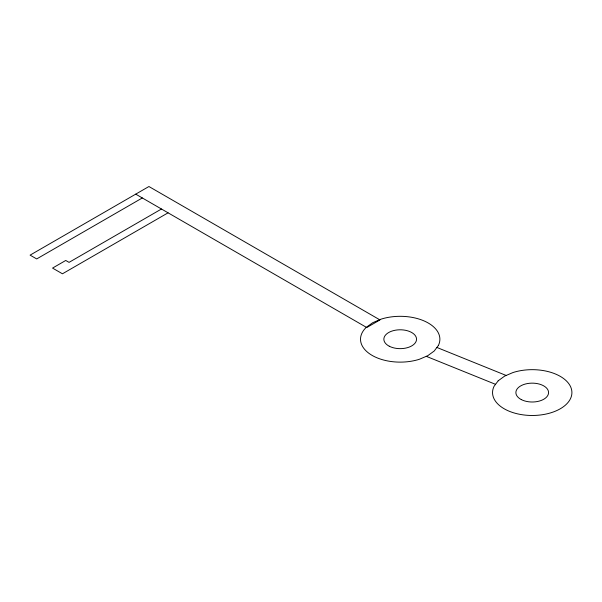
<?xml version="1.0" encoding="UTF-8"?>
<svg xmlns="http://www.w3.org/2000/svg" width="602" height="602" viewBox="0 0 602 602"><rect width="100%" height="100%" fill="white"/><g stroke="black" fill="none" stroke-linecap="round" stroke-linejoin="round"><path stroke-width="0.9" d="M142.32 197.953L36.699 258.935L30.1 255.128L148.927 186.522L379.975 319.918L366.768 327.541L135.721 194.145M161.471 209.007L69.049 262.367L65.746 260.463L52.547 268.086L62.45 273.797L168.071 212.822M436.886 347.459L506.162 375.46M426.269 356.331L495.544 384.332M438.346 345.525L434.215 351.011L427.774 355.692L419.451 359.251A39.679 22.906 0 0 1 371.667 355.135A39.679 22.906 0 0 1 366.182 327.428L372.63 322.747L380.953 319.188A39.679 22.906 0 0 1 424.892 321.287A39.679 22.906 0 0 1 438.346 345.525M498.215 380.78L494.084 386.266A39.679 22.906 0 0 0 531.551 415.478A39.679 22.906 0 0 0 570.726 387.026A39.679 22.906 0 0 0 512.979 372.54L504.657 376.099L498.215 380.78M389.253 346.218A16.337 9.429 0 0 0 416.178 341.191A16.337 9.429 0 0 0 395.175 330.242A16.337 9.429 0 0 0 389.253 346.218M521.279 399.577A16.337 9.429 0 0 0 548.204 394.551A16.337 9.429 0 0 0 527.202 383.602A16.337 9.429 0 0 0 521.279 399.577"/></g></svg>
